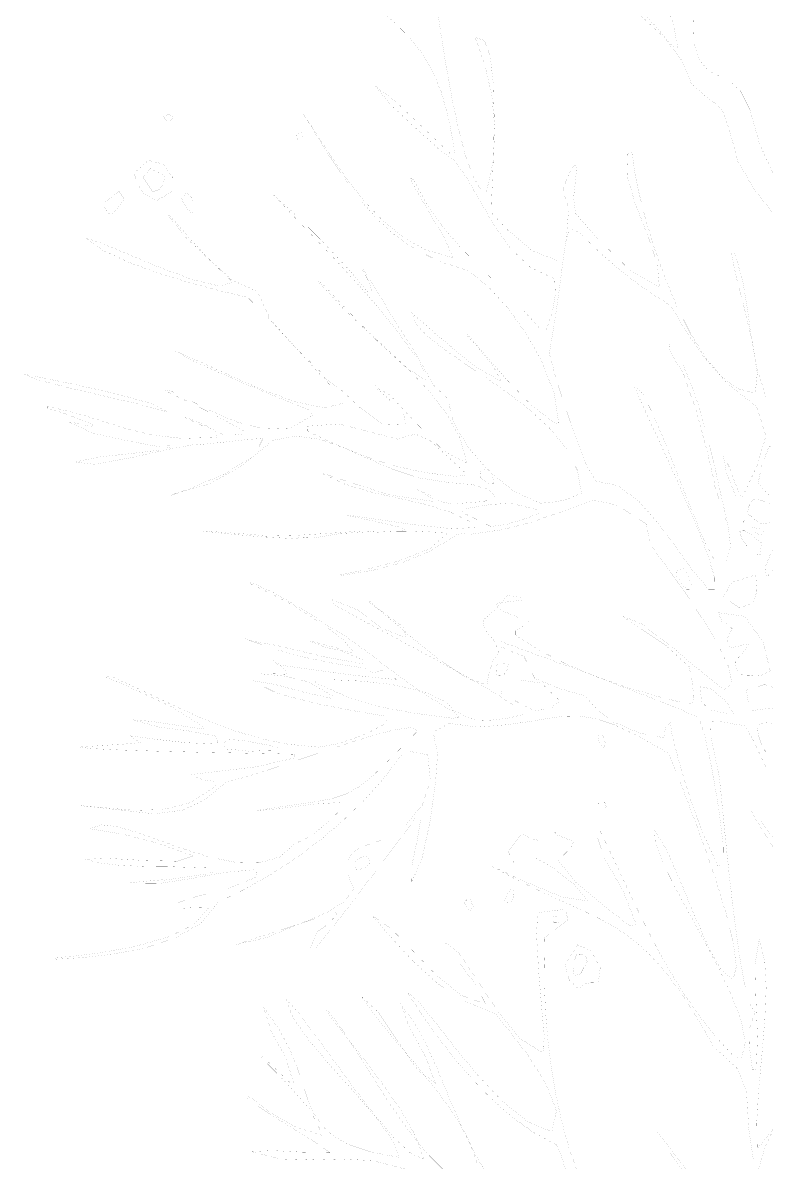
# Model space of a CAD drawing. Extents: x 0 to 56.3, y 0 to 80.3.
# Drawn here: x 1.03 to 16.38, y 29.67 to 53.19 of the extents above; entities that cross this region are included whole.
import ezdxf

# ---------------------------------------------------------------- set-up
doc = ezdxf.new("R2010")
doc.units = 0
doc.header["$LTSCALE"] = 0.000394
doc.header["$MEASUREMENT"] = 0
doc.layers.get('0').update_dxf_attribs({"linetype": 'CONTINUOUS'})
doc.layers.add('Alberi', color=8, linetype='CONTINUOUS')

# ---------------------------------------------------------------- blocks, each defined once
blk = doc.blocks.new('A$C3AE453EB')
at = {"layer": 'Alberi', "color": 9, "linetype": 'Continuous', "const_width": 0.001}
for points in [[(10.6, 49.69), (10.45, 49.789), (10.302, 50.064), (10.156, 50.488), (10.016, 51.031), (9.882, 51.665), (9.757, 52.36), (9.641, 53.086), (9.538, 53.817), (9.447, 54.521), (9.373, 55.171), (9.315, 55.736), (9.275, 56.189), (9.257, 56.5), (9.26, 56.64)], [(14.55, 52.67), (14.45, 53.215), (14.19, 53.77), (13.834, 54.319), (13.443, 54.847), (13.081, 55.339), (12.81, 55.78)], [(14.83, 51.93), (14.616, 52.431), (14.274, 52.876), (13.842, 53.279), (13.355, 53.653), (12.849, 54.011), (12.361, 54.366), (11.926, 54.731), (11.58, 55.12)], [(14.48, 52.66), (13.964, 53.257), (13.465, 53.828), (12.981, 54.387), (12.51, 54.95)], [(7.24, 54.64), (7.666, 54.167), (8.055, 53.782), (8.408, 53.459), (8.727, 53.169), (9.011, 52.881), (9.262, 52.57), (9.481, 52.204), (9.668, 51.756), (9.824, 51.198), (9.95, 50.5)], [(16.04, 51.39), (15.851, 51.769), (15.626, 51.975), (15.392, 52.093), (15.173, 52.209), (14.996, 52.408), (14.887, 52.773), (14.87, 53.39)], [(10.37, 52.88), (10.575, 52.3), (10.714, 51.667), (10.774, 51.005), (10.74, 50.338), (10.6, 49.69)], [(10.7, 49.27), (10.706, 49.501), (10.727, 49.971), (10.75, 50.591), (10.76, 51.274), (10.742, 51.932), (10.68, 52.478), (10.561, 52.823), (10.37, 52.88)], [(14.49, 52.65), (14.51, 52.66), (14.53, 52.667), (14.55, 52.67)], [(8.3, 51.89), (8.28, 51.917), (8.26, 51.94), (8.24, 51.96)], [(8.31, 51.91), (8.293, 51.92), (8.28, 51.93), (8.27, 51.94)], [(8.31, 51.88), (8.624, 51.491), (9.183, 50.973), (9.65, 50.55)], [(9.85, 50.49), (9.357, 50.96), (8.736, 51.551), (8.31, 51.88)], [(15.79, 50.33), (15.608, 51.005), (15.485, 51.34), (15.358, 51.497), (15.161, 51.639), (14.83, 51.93)], [(6.82, 51.31), (7.087, 50.898), (7.382, 50.445), (7.706, 49.978), (8.065, 49.521), (8.461, 49.103), (8.898, 48.749), (9.38, 48.486), (9.91, 48.34)], [(10.2, 48.08), (9.641, 48.256), (9.151, 48.497), (8.719, 48.795), (8.337, 49.142), (7.994, 49.53), (7.681, 49.948), (7.387, 50.39), (7.103, 50.847), (6.82, 51.31)], [(17.41, 48.95), (16.881, 49.554), (16.508, 50.095), (16.243, 50.674), (16.04, 51.39)], [(3.79, 49.51), (4.115, 49.71), (4.12, 50.01), (3.92, 50.27), (3.625, 50.347), (3.35, 50.1)], [(9.65, 50.55), (9.933, 50.348), (10.198, 49.98), (10.467, 49.511), (10.76, 49.005), (11.1, 48.525), (11.51, 48.136), (12.01, 47.9)], [(9.95, 50.5), (9.913, 50.5), (9.88, 50.497), (9.85, 50.49)], [(13.52, 50.49), (13.504, 50.022), (13.678, 49.435), (13.925, 48.807), (14.128, 48.213), (14.17, 47.73)], [(13.61, 50.51), (13.58, 50.507), (13.55, 50.5), (13.52, 50.49)], [(16.15, 45.54), (15.795, 45.632), (15.452, 45.886), (15.125, 46.272), (14.819, 46.761), (14.537, 47.322), (14.285, 47.925), (14.067, 48.54), (13.885, 49.135), (13.746, 49.683), (13.653, 50.151), (13.61, 50.51)], [(17.04, 48.59), (16.58, 49.17), (16.11, 49.777), (15.79, 50.33)], [(12.42, 50.26), (12.336, 50.132), (12.244, 49.932), (12.18, 49.73)], [(12.44, 49.25), (12.399, 49.573), (12.438, 49.934), (12.47, 50.23)], [(12.47, 50.23), (12.45, 50.24), (12.433, 50.25), (12.42, 50.26)], [(3.78, 49.52), (3.519, 49.67), (3.404, 49.851), (3.33, 50.08)], [(9.91, 48.34), (9.719, 48.767), (9.291, 49.49), (9.02, 49.97)], [(9.09, 49.95), (9.07, 49.96), (9.05, 49.97), (9.03, 49.98)], [(11.74, 46.84), (11.319, 47.3), (10.895, 47.724), (10.479, 48.129), (10.079, 48.536), (9.708, 48.963), (9.375, 49.428), (9.09, 49.95)], [(2.87, 49.22), (3.127, 49.534), (3.017, 49.7), (2.72, 49.48)], [(9.13, 46.31), (8.751, 46.833), (8.347, 47.333), (7.926, 47.814), (7.495, 48.281), (7.06, 48.736), (6.629, 49.184), (6.21, 49.63)], [(6.21, 49.63), (6.692, 49.194), (7.218, 48.671), (7.732, 48.121), (8.18, 47.6)], [(12.18, 49.73), (12.299, 49.356), (12.251, 48.751), (12.09, 48.27)], [(2.83, 49.23), (2.746, 49.324), (2.714, 49.404), (2.71, 49.47)], [(5.37, 47.83), (4.878, 48.306), (4.355, 48.791), (4.03, 49.22)], [(5.87, 47.64), (5.355, 47.873), (4.846, 48.326), (4.392, 48.834), (4.04, 49.23)], [(12.09, 48.27), (11.554, 48.476), (11.043, 48.904), (10.7, 49.27)], [(14.17, 47.73), (13.573, 48.071), (12.877, 48.75), (12.44, 49.25)], [(2.33, 48.74), (2.641, 48.644), (3.2, 48.411), (3.88, 48.128), (4.553, 47.88), (5.092, 47.752), (5.37, 47.83)], [(5.67, 47.52), (5.139, 47.645), (4.509, 47.812), (3.846, 48.014), (3.218, 48.242), (2.691, 48.487), (2.33, 48.74)], [(15.72, 48.45), (15.693, 48.45), (15.67, 48.447), (15.65, 48.44)], [(16.37, 45.46), (16.18, 46.076), (16.068, 46.691), (15.986, 47.298), (15.886, 47.888), (15.72, 48.45)], [(15.65, 48.44), (15.758, 47.939), (15.928, 47.274), (16.095, 46.57), (16.191, 45.95), (16.15, 45.54)], [(8.24, 47.61), (8.184, 47.815), (8.076, 48.035), (8, 48.16)], [(9.16, 46.33), (8.764, 46.947), (8.396, 47.553), (8.06, 48.11)], [(12.09, 44.93), (12.003, 45.515), (11.771, 46.138), (11.434, 46.753), (11.032, 47.312), (10.607, 47.771), (10.2, 48.08)], [(7.25, 47.7), (7.21, 47.75), (7.173, 47.797), (7.14, 47.84)], [(7.28, 47.73), (7.24, 47.767), (7.203, 47.8), (7.17, 47.83)], [(12.01, 47.9), (12.023, 47.585), (11.957, 47.195), (11.83, 46.84)], [(7.21, 45.88), (6.677, 46.461), (6.043, 47.153), (5.67, 47.52)], [(7.24, 45.92), (6.678, 46.462), (6.145, 47.052), (5.87, 47.64)], [(7.27, 47.7), (7.626, 47.306), (8.05, 46.903), (8.509, 46.486), (8.971, 46.053), (9.404, 45.6), (9.775, 45.124), (10.051, 44.622), (10.2, 44.09)], [(7.31, 47.7), (7.293, 47.7), (7.28, 47.7), (7.27, 47.7)], [(9.37, 45.8), (8.96, 46.052), (8.336, 46.63), (7.715, 47.268), (7.31, 47.7)], [(8.18, 47.6), (8.2, 47.607), (8.22, 47.61), (8.24, 47.61)], [(9.06, 47.2), (9.566, 46.752), (10.344, 46.108), (10.91, 45.78)], [(12.56, 43.48), (12.478, 43.95), (12.255, 44.39), (11.921, 44.802), (11.508, 45.185), (11.048, 45.542), (10.572, 45.874), (10.112, 46.183), (9.699, 46.468), (9.365, 46.732), (9.142, 46.976), (9.06, 47.2)], [(11.83, 46.84), (11.8, 46.84), (11.77, 46.84), (11.74, 46.84)], [(10.91, 45.78), (10.736, 46.108), (10.397, 46.516), (10.17, 46.77)], [(12.01, 44.92), (11.518, 45.304), (11.033, 45.806), (10.581, 46.334), (10.19, 46.79)], [(4.2, 46.39), (4.19, 46.407), (4.18, 46.42), (4.17, 46.43)], [(4.23, 46.39), (4.513, 46.224), (5.146, 45.937), (5.913, 45.612), (6.596, 45.332), (6.98, 45.18)], [(7.63, 45.33), (7.25, 45.239), (6.646, 45.367), (5.93, 45.631), (5.214, 45.947), (4.61, 46.228), (4.23, 46.39)], [(14.38, 46.55), (14.373, 46.517), (14.37, 46.48), (14.37, 46.44)], [(14.37, 46.44), (14.672, 45.928), (14.938, 45.159), (15.155, 44.344), (15.31, 43.69)], [(15.56, 42.92), (15.443, 43.441), (15.294, 44.106), (15.113, 44.833), (14.899, 45.538), (14.655, 46.138), (14.38, 46.55)], [(9.17, 46.3), (9.16, 46.297), (9.15, 46.29), (9.14, 46.28)], [(9.14, 46.28), (9.222, 46.158), (9.321, 45.996), (9.37, 45.8)], [(9.8, 45.43), (9.512, 45.702), (9.331, 46.021), (9.17, 46.3)], [(4, 45.16), (3.46, 45.307), (2.75, 45.472), (2.014, 45.643), (1.393, 45.803), (1.03, 45.94)], [(4.03, 45.15), (3.727, 45.315), (3.002, 45.517), (2.134, 45.715), (1.397, 45.866), (1.07, 45.93)], [(8.46, 44.89), (7.993, 45.24), (7.601, 45.61), (7.24, 45.88)], [(7.24, 45.88), (7.328, 45.753), (7.502, 45.584), (7.63, 45.33)], [(8.28, 45.69), (8.29, 45.697), (8.3, 45.7), (8.31, 45.7)], [(8.3, 45.67), (8.599, 45.405), (8.894, 45.115), (8.931, 44.908), (8.46, 44.89)], [(10.2, 44.09), (9.699, 44.365), (9.119, 44.955), (8.604, 45.508), (8.3, 45.67)], [(7.01, 45.08), (6.552, 44.822), (6.016, 44.802), (5.454, 44.945), (4.913, 45.173), (4.446, 45.411), (4.102, 45.582), (3.93, 45.61)], [(3.93, 45.61), (4.462, 45.355), (5.021, 45.079), (5.58, 44.77)], [(11.7, 43.28), (11.188, 43.506), (10.677, 43.906), (10.233, 44.408), (9.919, 44.941), (9.8, 45.43)], [(5.02, 44.63), (4.319, 44.608), (3.727, 44.674), (3.198, 44.8), (2.687, 44.96), (2.149, 45.126), (1.54, 45.27)], [(1.54, 45.27), (1.54, 45.26), (1.54, 45.247), (1.54, 45.23)], [(1.54, 45.23), (1.826, 45.142), (2.144, 45.032), (2.47, 44.89)], [(6.98, 45.18), (6.99, 45.15), (7, 45.117), (7.01, 45.08)], [(1.97, 44.94), (2.492, 44.715), (3.238, 44.549), (3.88, 44.43)], [(2.46, 44.85), (2.262, 44.887), (2.095, 44.93), (1.97, 44.94)], [(5.02, 44.73), (4.803, 44.837), (4.59, 44.94), (4.38, 45.04)], [(5.02, 44.75), (4.799, 44.876), (4.607, 44.961), (4.46, 45.02)], [(12.02, 44.91), (12.04, 44.92), (12.063, 44.927), (12.09, 44.93)], [(2.47, 44.89), (2.463, 44.88), (2.46, 44.867), (2.46, 44.85)], [(5.05, 44.73), (5.04, 44.7), (5.03, 44.667), (5.02, 44.63)], [(5.58, 44.7), (5.374, 44.677), (5.21, 44.68), (5.05, 44.73)], [(5.58, 44.77), (5.58, 44.75), (5.58, 44.727), (5.58, 44.7)], [(2.11, 44.12), (2.501, 44.075), (3.268, 44.21), (4.068, 44.39), (4.56, 44.48)], [(4.07, 43.43), (4.468, 43.568), (5.173, 43.866), (5.805, 44.242), (5.99, 44.61)], [(6.2, 44.57), (5.512, 44.017), (4.911, 43.684), (4.07, 43.43)], [(5.99, 44.61), (5.666, 44.585), (5.1, 44.522), (4.57, 44.47)], [(9.8, 43.7), (9.198, 43.795), (8.643, 43.979), (8.125, 44.205), (7.633, 44.425), (7.155, 44.591), (6.681, 44.655), (6.2, 44.57)], [(3.88, 44.37), (3.272, 44.297), (2.578, 44.221), (2.11, 44.12)], [(3.88, 44.43), (3.88, 44.41), (3.88, 44.39), (3.88, 44.37)], [(10.37, 42.84), (9.848, 43.09), (9.307, 43.255), (8.758, 43.379), (8.21, 43.502), (7.674, 43.665), (7.16, 43.91)], [(9.48, 43.31), (8.647, 43.434), (7.913, 43.656), (7.2, 43.9)], [(9.46, 43.38), (9.343, 43.45), (9.23, 43.52), (9.12, 43.59)], [(9.46, 43.41), (9.393, 43.45), (9.33, 43.487), (9.27, 43.52)], [(9.95, 43.26), (10.554, 43.306), (10.768, 43.415), (10.666, 43.545), (10.32, 43.654), (9.8, 43.7)], [(15.55, 42.91), (15.463, 43.167), (15.38, 43.42), (15.3, 43.67)], [(9.5, 43.38), (9.49, 43.36), (9.483, 43.337), (9.48, 43.31)], [(9.49, 43.4), (9.493, 43.4), (9.5, 43.4), (9.51, 43.4)], [(9.82, 43.27), (9.673, 43.299), (9.554, 43.352), (9.5, 43.38)], [(9.84, 43.26), (9.87, 43.267), (9.903, 43.27), (9.94, 43.27)], [(12.8, 43.34), (12.118, 43.084), (11.52, 42.876), (10.93, 42.723), (10.27, 42.63)], [(11.71, 43.27), (11.993, 43.294), (12.277, 43.35), (12.56, 43.48)], [(13.98, 42.42), (13.903, 42.834), (13.33, 43.22), (12.8, 43.34)], [(8.91, 42.74), (8.838, 42.771), (8.519, 42.846), (7.68, 43.03)], [(9.84, 42.75), (9.101, 42.827), (8.376, 42.933), (7.71, 43.03)], [(10.37, 42.77), (10.37, 42.797), (10.37, 42.82), (10.37, 42.84)], [(6.63, 42.54), (5.97, 42.575), (5.327, 42.632), (4.7, 42.7)], [(6.03, 42.6), (5.6, 42.637), (5.17, 42.67), (4.74, 42.7)], [(6.04, 42.59), (6.682, 42.608), (7.361, 42.65), (8.07, 42.7)], [(6.66, 42.53), (6.739, 42.56), (6.861, 42.564), (7, 42.56)], [(9.8, 42.66), (9.12, 42.695), (8.339, 42.691), (7.594, 42.645), (7.02, 42.55)], [(7.57, 41.79), (8.066, 41.89), (8.779, 42.075), (9.445, 42.336), (9.8, 42.66)], [(7.6, 41.77), (8.245, 41.884), (8.846, 42.039), (9.427, 42.275), (10.01, 42.63)], [(8.28, 42.68), (8.213, 42.687), (8.15, 42.69), (8.09, 42.69)], [(8.3, 42.67), (8.49, 42.68), (8.68, 42.69), (8.87, 42.7)], [(8.87, 42.7), (8.88, 42.717), (8.893, 42.73), (8.91, 42.74)], [(9.85, 42.74), (10.02, 42.75), (10.193, 42.76), (10.37, 42.77)], [(10.01, 42.63), (10.09, 42.64), (10.173, 42.647), (10.26, 42.65)], [(15.5, 39.42), (15.667, 39.548), (15.604, 39.886), (15.375, 40.364), (15.044, 40.913), (14.675, 41.462), (14.331, 41.943), (14.079, 42.286), (13.98, 42.42)], [(7.1, 40.85), (6.621, 41.159), (6.146, 41.408), (5.68, 41.63)], [(7.14, 40.88), (6.649, 41.173), (6.158, 41.451), (5.7, 41.65)], [(7.56, 41.78), (7.543, 41.78), (7.53, 41.78), (7.52, 41.78)], [(7.41, 41.21), (7.41, 41.237), (7.413, 41.26), (7.42, 41.28)], [(11.37, 38.91), (11.212, 39.069), (10.792, 39.341), (10.194, 39.688), (9.499, 40.071), (8.79, 40.454), (8.151, 40.796), (7.663, 41.061), (7.41, 41.21)], [(7.42, 41.28), (7.925, 41.075), (8.435, 40.695), (8.94, 40.49)], [(8.94, 40.49), (8.876, 40.726), (8.63, 40.895), (8.12, 41.27)], [(10.61, 39.52), (10.18, 39.672), (9.624, 40.044), (9.038, 40.516), (8.518, 40.965), (8.16, 41.27)], [(11.33, 41.32), (11.031, 41.374), (10.795, 41.086), (10.53, 40.86)], [(11.48, 40.84), (11.265, 40.912), (10.903, 41.059), (10.791, 41.204), (11.33, 41.27)], [(11.33, 41.27), (11.33, 41.29), (11.33, 41.307), (11.33, 41.32)], [(13.41, 40.94), (13.776, 40.684), (14.328, 40.315), (14.785, 39.894), (14.87, 39.48)], [(15.48, 39.44), (15.029, 39.801), (14.404, 40.325), (13.8, 40.782), (13.41, 40.94)], [(10.37, 38.79), (9.79, 39.044), (9.229, 39.389), (8.685, 39.783), (8.158, 40.185), (7.647, 40.555), (7.15, 40.85)], [(7.15, 40.85), (7.15, 40.84), (7.15, 40.827), (7.15, 40.81)], [(7.15, 40.81), (7.383, 40.656), (7.643, 40.451), (7.87, 40.19)], [(10.53, 40.86), (10.558, 40.665), (10.746, 40.452), (10.86, 40.21)], [(11.2, 40.64), (11.293, 40.694), (11.387, 40.746), (11.48, 40.84)], [(5.67, 40.45), (5.633, 40.467), (5.6, 40.48), (5.57, 40.49)], [(5.68, 40.45), (5.663, 40.46), (5.65, 40.47), (5.64, 40.48)], [(7.55, 40.24), (7.31, 40.288), (7.077, 40.376), (6.89, 40.45)], [(11.2, 40.55), (11.2, 40.58), (11.2, 40.61), (11.2, 40.64)], [(14.74, 39.13), (14.111, 39.29), (13.476, 39.478), (12.85, 39.698), (12.251, 39.949), (11.696, 40.233), (11.2, 40.55)], [(5.7, 40.44), (6.306, 40.24), (6.883, 40.083), (7.478, 39.959), (8.14, 39.86)], [(8.08, 39.95), (7.281, 40.095), (6.266, 40.335), (5.7, 40.44)], [(7.56, 40.27), (7.37, 40.32), (7.18, 40.37), (6.99, 40.42)], [(7.58, 40.24), (7.674, 40.188), (7.882, 40.113), (8.09, 40.02)], [(7.87, 40.19), (7.739, 40.203), (7.657, 40.227), (7.58, 40.24)], [(6.32, 39.93), (6.27, 39.967), (6.223, 40), (6.18, 40.03)], [(6.32, 39.96), (6.303, 39.97), (6.29, 39.977), (6.28, 39.98)], [(8.09, 40.02), (8.083, 40), (8.08, 39.977), (8.08, 39.95)], [(10.86, 40.21), (10.731, 40.002), (10.659, 39.795), (10.61, 39.52)], [(7.42, 39.3), (6.914, 39.586), (6.456, 39.698), (5.95, 39.75)], [(6.48, 39.74), (6.33, 39.747), (6.18, 39.75), (6.03, 39.75)], [(8.74, 39.63), (7.882, 39.717), (7.091, 39.824), (6.34, 39.93)], [(6.34, 39.93), (6.394, 39.89), (6.439, 39.834), (6.48, 39.74)], [(8.14, 39.86), (8.192, 39.808), (8.228, 39.78), (8.28, 39.76)], [(8.28, 39.76), (8.419, 39.82), (8.587, 39.777), (8.74, 39.63)], [(2.85, 39.7), (2.813, 39.697), (2.78, 39.69), (2.75, 39.68)], [(2.75, 39.68), (3.403, 39.398), (4.104, 39.066), (4.77, 38.65)], [(7.09, 38.24), (6.499, 38.298), (5.937, 38.414), (5.398, 38.575), (4.876, 38.771), (4.366, 38.993), (3.863, 39.229), (3.359, 39.468), (2.85, 39.7)], [(5.75, 39.61), (6.232, 39.532), (6.818, 39.372), (7.42, 39.24)], [(8.54, 38.87), (7.972, 38.966), (7.123, 39.128), (6.284, 39.346), (5.75, 39.61)], [(7.42, 39.24), (7.42, 39.26), (7.42, 39.28), (7.42, 39.3)], [(14.86, 39.15), (14.876, 39.282), (14.871, 39.375), (14.86, 39.46)], [(14.76, 39.12), (14.79, 39.13), (14.823, 39.14), (14.86, 39.15)], [(3.31, 38.8), (3.831, 38.65), (4.422, 38.577), (5.03, 38.46)], [(4.75, 38.61), (4.303, 38.675), (3.67, 38.769), (3.31, 38.8)], [(8.55, 38.74), (8.543, 38.787), (8.54, 38.83), (8.54, 38.87)], [(10.38, 38.78), (10.701, 38.794), (11.022, 38.83), (11.37, 38.91)], [(14.36, 38.11), (13.74, 38.461), (13.249, 38.693), (12.851, 38.826), (12.511, 38.879), (12.192, 38.874), (11.859, 38.828), (11.474, 38.762), (11.003, 38.697), (10.41, 38.65)], [(4.77, 38.65), (4.76, 38.64), (4.753, 38.627), (4.75, 38.61)], [(5.25, 37.53), (5.574, 37.603), (6.099, 37.767), (6.747, 37.985), (7.444, 38.219), (8.111, 38.432), (8.674, 38.586), (9.056, 38.645), (9.18, 38.57)], [(9.18, 38.57), (8.672, 38.051), (8.293, 37.683), (7.991, 37.433), (7.715, 37.274), (7.415, 37.174), (7.04, 37.104), (6.538, 37.032), (5.86, 36.93)], [(7.1, 38.23), (7.563, 38.311), (8.107, 38.506), (8.55, 38.74)], [(10.41, 38.65), (9.836, 38.727), (9.501, 38.547), (9.6, 38.07)], [(16.22, 29.53), (16.348, 29.972), (16.639, 30.595)], [(16.518, 30.354), (16.19, 29.94), (16.181, 30.516), (16.222, 31.183), (16.287, 31.896), (16.347, 32.606), (16.375, 33.268), (16.345, 33.835), (16.23, 34.26), (16.148, 33.768), (16.163, 33.048), (16.196, 32.263), (16.17, 31.58), (16.14, 31.587), (16.113, 31.59), (16.09, 31.59), (16.025, 32.078), (16.018, 32.403), (16.14, 32.75), (16.027, 32.956), (15.918, 33.395), (15.813, 34.006), (15.715, 34.723), (15.625, 35.483), (15.547, 36.221), (15.482, 36.875), (15.433, 37.379), (15.4, 37.67), (15.316, 38.049), (15.231, 38.445), (15.22, 38.77), (15.398, 38.778), (15.662, 38.719), (15.94, 38.68), (16.104, 38.385), (16.402, 37.756)], [(16.601, 36.264), (16.273, 36.694), (16.08, 36.89), (16.282, 36.544), (16.538, 36.153)], [(3.25, 38.47), (3.338, 38.394), (3.471, 38.353), (3.457, 38.328), (3.102, 38.298), (2.21, 38.24)], [(5.02, 38.3), (4.392, 38.329), (3.798, 38.395), (3.25, 38.47)], [(5.05, 38.34), (5.04, 38.33), (5.03, 38.317), (5.02, 38.3)], [(5.03, 38.46), (5.033, 38.42), (5.04, 38.38), (5.05, 38.34)], [(12.9, 38.46), (12.92, 38.487), (12.943, 38.51), (12.97, 38.53)], [(13.02, 38.21), (12.942, 38.304), (12.911, 38.38), (12.9, 38.46)], [(13.04, 38.21), (13.051, 38.34), (13.009, 38.458), (12.98, 38.52)], [(6.64, 38.09), (6.198, 38.101), (5.497, 38.115), (4.654, 38.132), (3.784, 38.154), (3.005, 38.179), (2.431, 38.208), (2.18, 38.24)], [(8.85, 38.07), (9.021, 38.157), (9.146, 38.12), (9.39, 38.08)], [(15.69, 33.43), (15.759, 33.701), (15.7, 34.183), (15.545, 34.812), (15.326, 35.526), (15.073, 36.259), (14.818, 36.948), (14.594, 37.529), (14.43, 37.938), (14.36, 38.11)], [(4.5, 37.67), (4.95, 37.723), (5.847, 37.831), (6.63, 38.01)], [(5.07, 35.04), (5.604, 35.3), (6.13, 35.597), (6.644, 35.93), (7.14, 36.296), (7.614, 36.696), (8.06, 37.126), (8.473, 37.584), (8.85, 38.07)], [(6.63, 38.01), (6.63, 38.04), (6.633, 38.067), (6.64, 38.09)], [(9.39, 38.08), (9.444, 37.53), (9.273, 37.038), (8.935, 36.629), (8.488, 36.331), (7.99, 36.17)], [(9.06, 35.46), (9.269, 35.931), (9.438, 36.708), (9.549, 37.511), (9.59, 38.06)], [(4.99, 37.53), (4.792, 37.555), (4.631, 37.605), (4.5, 37.67)], [(3.28, 36.93), (3.922, 36.949), (4.464, 37.078), (5.02, 37.43)], [(3.75, 36.86), (4.323, 36.936), (4.763, 37.134), (5.25, 37.53)], [(5.02, 37.43), (5.01, 37.467), (5, 37.5), (4.99, 37.53)], [(3.74, 36.86), (3.22, 36.92), (2.703, 36.977), (2.19, 37.03)], [(3.25, 36.94), (2.903, 36.97), (2.56, 37), (2.22, 37.03)], [(7.66, 37.1), (7.029, 37.06), (6.421, 36.98), (5.85, 36.92)], [(6.66, 36.25), (7.008, 36.416), (7.359, 36.718), (7.66, 37.01)], [(7.66, 37.01), (7.66, 37.04), (7.66, 37.07), (7.66, 37.1)], [(16.07, 36.9), (16.073, 36.91), (16.08, 36.917), (16.09, 36.92)], [(7.07, 34.08), (7.494, 34.609), (7.912, 35.147), (8.326, 35.692), (8.736, 36.237), (9.14, 36.78)], [(9.25, 36.79), (9.179, 36.359), (9.065, 35.812), (9.06, 35.46)], [(9.14, 36.78), (9.173, 36.787), (9.21, 36.79), (9.25, 36.79)], [(2.42, 36.55), (2.64, 36.634), (2.97, 36.598), (3.388, 36.477), (3.866, 36.306), (4.383, 36.123), (4.911, 35.961), (5.428, 35.858), (5.908, 35.848), (6.327, 35.967), (6.66, 36.25)], [(4.55, 35.99), (3.82, 36.253), (3.123, 36.434), (2.42, 36.55)], [(11.34, 36.46), (11.052, 36.075), (11.168, 35.852), (11.6, 35.96)], [(11.69, 36.31), (11.53, 36.345), (11.42, 36.412), (11.34, 36.46)], [(12.4, 36.29), (12.069, 36.422), (11.941, 36.558), (11.69, 36.31)], [(12.84, 36.52), (13.036, 35.94), (13.421, 35.274), (13.69, 34.58)], [(12.94, 36.52), (12.903, 36.52), (12.87, 36.52), (12.84, 36.52)], [(15.73, 31.83), (15.345, 32.247), (14.995, 32.687), (14.678, 33.144), (14.386, 33.615), (14.118, 34.096), (13.866, 34.584), (13.627, 35.074), (13.396, 35.563), (13.169, 36.046), (12.94, 36.52)], [(14.07, 36.52), (14.303, 36.149), (14.577, 35.537), (14.873, 34.821), (15.17, 34.14), (15.449, 33.631), (15.69, 33.43)], [(15.87, 31.83), (15.943, 32.137), (15.867, 32.563), (15.677, 33.076), (15.408, 33.647), (15.094, 34.243), (14.77, 34.833), (14.471, 35.388), (14.231, 35.874), (14.086, 36.262), (14.07, 36.52)], [(12.08, 35.9), (12.203, 36.019), (12.337, 36.151), (12.4, 36.29)], [(2.32, 35.92), (2.744, 35.944), (3.503, 35.899), (4.227, 35.882), (4.55, 35.99)], [(7.99, 36.17), (7.805, 36.025), (7.745, 35.882), (7.74, 35.61)], [(3.4, 35.78), (3.016, 35.799), (2.651, 35.842), (2.32, 35.92)], [(3.42, 35.77), (3.62, 35.777), (3.82, 35.78), (4.02, 35.78)], [(4.97, 35.74), (4.653, 35.75), (4.34, 35.76), (4.03, 35.77)], [(15.3, 32.04), (14.923, 32.694), (14.575, 33.226), (14.247, 33.654), (13.93, 33.997), (13.615, 34.271), (13.293, 34.495), (12.954, 34.687), (12.59, 34.864), (12.192, 35.044), (11.75, 35.245), (11.256, 35.484), (10.7, 35.78)], [(12.69, 35.06), (12.153, 35.147), (11.297, 35.504), (10.74, 35.77)], [(11.6, 35.96), (11.927, 35.782), (12.403, 35.405), (12.69, 35.06)], [(13.56, 34.55), (13.101, 34.902), (12.453, 35.441), (12.08, 35.9)], [(5.85, 35.71), (5.189, 35.651), (4.525, 35.528), (3.853, 35.423), (3.17, 35.42)], [(3.95, 35.49), (4.22, 35.53), (4.493, 35.57), (4.77, 35.61)], [(4.15, 35), (4.65, 35.163), (5.253, 35.314), (5.84, 35.55)], [(4.8, 35.6), (4.843, 35.62), (4.89, 35.637), (4.94, 35.65)], [(4.94, 35.65), (4.95, 35.68), (4.96, 35.71), (4.97, 35.74)], [(7.74, 35.61), (7.86, 35.321), (7.679, 35.055), (7.288, 34.815), (6.778, 34.603), (6.238, 34.421), (5.758, 34.273), (5.43, 34.16)], [(5.84, 35.55), (5.86, 35.643), (5.863, 35.684), (5.85, 35.71)], [(3.21, 35.43), (3.45, 35.457), (3.69, 35.48), (3.93, 35.5)], [(11.1, 35.31), (11.06, 35.24), (11.02, 35.17), (10.98, 35.1)], [(11.16, 35.27), (11.14, 35.287), (11.12, 35.3), (11.1, 35.31)], [(1.72, 33.86), (2.236, 33.891), (2.864, 33.96), (3.534, 34.086), (4.173, 34.294), (4.709, 34.605), (5.07, 35.04)], [(11.05, 35.01), (11.02, 35.037), (10.99, 35.06), (10.96, 35.08)], [(11.08, 35), (11.145, 35.084), (11.168, 35.167), (11.16, 35.27)], [(1.68, 33.89), (2.048, 33.919), (2.64, 33.993), (3.339, 34.121), (4.023, 34.314), (4.573, 34.58), (4.87, 34.93)], [(4.15, 34.96), (4.15, 34.977), (4.15, 34.99), (4.15, 35)], [(4.87, 34.93), (4.586, 34.925), (4.341, 34.912), (4.15, 34.96)], [(5.43, 34.16), (6.064, 34.308), (6.783, 34.606), (7.49, 34.84)], [(7.49, 34.84), (7.493, 34.82), (7.5, 34.797), (7.51, 34.77)], [(11.66, 34.82), (11.634, 34.393), (11.678, 33.614), (11.747, 32.788), (11.8, 32.22)], [(11.8, 34.31), (12.284, 34.671), (12.23, 34.892), (11.66, 34.82)], [(7.51, 34.77), (7.27, 34.54), (7.103, 34.43), (6.97, 34.08)], [(8.25, 34.75), (8.63, 34.493), (9.079, 34.035), (9.571, 33.526), (10.08, 33.111), (10.58, 32.94)], [(10.77, 32.75), (10.157, 32.982), (9.599, 33.353), (9.097, 33.809), (8.647, 34.293), (8.25, 34.75)], [(13.69, 34.58), (13.643, 34.57), (13.6, 34.56), (13.56, 34.55)], [(5.39, 34.13), (5.4, 34.14), (5.41, 34.147), (5.42, 34.15)], [(5.41, 34.13), (5.413, 34.13), (5.42, 34.13), (5.43, 34.13)], [(9.75, 34.21), (10.03, 33.988), (10.397, 33.451), (10.825, 32.798), (11.288, 32.225), (11.76, 31.93)], [(10.58, 32.94), (10.391, 33.323), (10.019, 33.808), (9.75, 34.21)], [(13.59, 27.57), (13.256, 27.987), (12.963, 28.439), (12.709, 28.922), (12.491, 29.43), (12.307, 29.959), (12.156, 30.503), (12.034, 31.057), (11.94, 31.616), (11.87, 32.176), (11.824, 32.73), (11.798, 33.274), (11.791, 33.802), (11.8, 34.31)], [(12.91, 33.37), (12.949, 33.679), (12.763, 34.033), (12.483, 34.158), (12.24, 33.78)], [(1.71, 33.87), (1.69, 33.877), (1.67, 33.88), (1.65, 33.88)], [(6.97, 34.08), (7, 34.08), (7.033, 34.08), (7.07, 34.08)], [(12.48, 33.27), (12.315, 33.42), (12.255, 33.598), (12.23, 33.76)], [(8.98, 33.16), (9.172, 33.012), (9.49, 32.626), (9.904, 32.094), (10.386, 31.506), (10.907, 30.95), (11.438, 30.518), (11.95, 30.3)], [(12.05, 30.03), (11.583, 30.278), (11.129, 30.602), (10.694, 30.986), (10.283, 31.411), (9.9, 31.86), (9.553, 32.313), (9.244, 32.752), (8.98, 33.16)], [(12.51, 33.26), (12.638, 33.351), (12.735, 33.373), (12.91, 33.37)], [(6.45, 33.02), (6.46, 33.03), (6.47, 33.037), (6.48, 33.04)], [(6.47, 33.03), (6.599, 32.665), (6.932, 32.192), (7.387, 31.656), (7.883, 31.101), (8.338, 30.571), (8.671, 30.113), (8.8, 29.77)], [(9.31, 29.73), (9.036, 29.855), (8.682, 30.187), (8.277, 30.664), (7.849, 31.223), (7.426, 31.802), (7.036, 32.337), (6.708, 32.768), (6.47, 33.03)], [(8.02, 33.09), (8.308, 32.686), (8.689, 32.221), (9.117, 31.715), (9.548, 31.187), (9.937, 30.654), (10.239, 30.136), (10.41, 29.65)], [(9.55, 31.3), (9.186, 31.566), (8.774, 32.158), (8.367, 32.768), (8.02, 33.09)], [(8.82, 32.93), (8.823, 32.937), (8.83, 32.94), (8.84, 32.94)], [(6, 32.87), (6.161, 32.361), (6.459, 31.83), (6.62, 31.3)], [(8.8, 29.77), (8.204, 29.885), (7.756, 30.035), (7.43, 30.218), (7.199, 30.434), (7.037, 30.684), (6.915, 30.967), (6.809, 31.283), (6.691, 31.631), (6.535, 32.012), (6.313, 32.425), (6, 32.87)], [(7.31, 32.77), (7.293, 32.8), (7.28, 32.827), (7.27, 32.85)], [(7.32, 32.8), (7.31, 32.81), (7.303, 32.817), (7.3, 32.82)], [(7.34, 32.78), (7.33, 32.77), (7.323, 32.76), (7.32, 32.75)], [(7.32, 32.75), (7.636, 32.347), (8.029, 31.852), (8.446, 31.304), (8.834, 30.742), (9.14, 30.205), (9.31, 29.73)], [(10.61, 29.08), (10.189, 29.182), (9.77, 29.458), (9.358, 29.868), (8.958, 30.37), (8.577, 30.92), (8.219, 31.479), (7.89, 32.003), (7.595, 32.451), (7.34, 32.78)], [(11.65, 28.65), (11.248, 28.782), (10.894, 29.065), (10.581, 29.468), (10.3, 29.958), (10.044, 30.501), (9.804, 31.067), (9.573, 31.623), (9.342, 32.135), (9.104, 32.571), (8.85, 32.9)], [(8.85, 32.9), (9.011, 32.448), (9.329, 31.88), (9.55, 31.3)], [(11.95, 30.3), (12.047, 30.729), (11.82, 31.31), (11.426, 31.921), (11.023, 32.442), (10.77, 32.75)], [(11.76, 31.93), (11.785, 32.047), (11.788, 32.133), (11.78, 32.21)], [(16.01, 30.47), (15.966, 31.16), (15.764, 31.624), (15.3, 32.04)], [(5.95, 31.85), (5.94, 31.86), (5.933, 31.867), (5.93, 31.87)], [(5.98, 31.85), (5.97, 31.84), (5.963, 31.83), (5.96, 31.82)], [(5.96, 31.82), (6.369, 31.414), (6.941, 30.78), (7.23, 30.22)], [(6.58, 31.28), (6.38, 31.47), (6.18, 31.66), (5.98, 31.85)], [(15.75, 31.82), (15.79, 31.827), (15.83, 31.83), (15.87, 31.83)], [(6.62, 31.3), (6.603, 31.297), (6.59, 31.29), (6.58, 31.28)], [(5.68, 31.04), (5.67, 31.02), (5.663, 31), (5.66, 30.98)], [(7.23, 30.22), (6.648, 30.402), (6.115, 30.719), (5.68, 31.04)], [(5.66, 30.98), (6.15, 30.655), (6.956, 30.149), (7.38, 29.87)], [(17.1, 27.77), (16.634, 28.491), (16.314, 29.1), (16.111, 29.716), (16, 30.46)], [(14.98, 29.08), (14.652, 29.496), (14.364, 29.898), (14.11, 30.28)], [(16.07, 28.33), (15.645, 28.503), (15.194, 28.929), (14.759, 29.464), (14.386, 29.969), (14.12, 30.3)], [(7.38, 29.87), (6.802, 29.878), (6.188, 29.91), (5.75, 29.89)], [(5.75, 29.89), (6.344, 29.737), (6.955, 29.717), (7.59, 29.737), (8.256, 29.703), (8.96, 29.52)], [(12.33, 29.14), (12.251, 29.447), (12.156, 29.777), (12.05, 30.03)]]:
    blk.add_lwpolyline(points, dxfattribs=at)
for points in [[(3.99, 51.16), (3.97, 51.19), (3.95, 51.22), (3.93, 51.25), (3.982, 51.277), (4.048, 51.294), (4.14, 51.24), (4.12, 51.217), (4.1, 51.19), (4.08, 51.16), (4.05, 51.16), (4.02, 51.16)], [(6.74, 50.73), (6.702, 50.777), (6.684, 50.82), (6.68, 50.86), (6.71, 50.887), (6.74, 50.91), (6.77, 50.93), (6.789, 50.88), (6.801, 50.824), (6.8, 50.76), (6.78, 50.75), (6.76, 50.74)], [(3.71, 49.7), (3.513, 49.995), (3.657, 50.179), (3.96, 50.04), (3.935, 49.872), (3.855, 49.748)], [(4.5, 49.26), (4.363, 49.431), (4.31, 49.562), (4.4, 49.68), (4.499, 49.601), (4.551, 49.486), (4.55, 49.28), (4.53, 49.277), (4.513, 49.27)], [(15.19, 41.49), (14.856, 41.887), (14.503, 42.375), (14.129, 42.88), (13.73, 43.325), (13.305, 43.634), (12.85, 43.73), (12.647, 44.099), (12.334, 44.933), (12.041, 45.823), (11.9, 46.36), (12.01, 47.032), (12.092, 47.589), (12.151, 48.039), (12.196, 48.388), (12.235, 48.644), (12.275, 48.815), (12.324, 48.906), (12.389, 48.925), (12.477, 48.88), (12.597, 48.777), (12.756, 48.624), (12.962, 48.427), (13.221, 48.195), (13.542, 47.933), (13.933, 47.649), (14.4, 47.35), (14.744, 46.785), (15.129, 46.238), (15.594, 45.725), (16.18, 45.26), (16.371, 44.656), (16.185, 44.041), (15.89, 43.41), (15.873, 43.41), (15.86, 43.407), (15.85, 43.4), (15.719, 43.719), (15.614, 44.015), (15.49, 44.26), (15.553, 43.899), (15.754, 43.405), (15.75, 42.91), (15.69, 42.91), (15.63, 42.91), (15.57, 42.91), (15.607, 42.669), (15.637, 42.385), (15.54, 42.03), (15.47, 42.03), (15.403, 42.03), (15.34, 42.03), (15.123, 42.445), (14.87, 43.04), (14.598, 43.729), (14.326, 44.425), (14.07, 45.042), (13.849, 45.492), (13.68, 45.69), (13.67, 45.68), (13.663, 45.67), (13.66, 45.66), (13.797, 45.351), (14.032, 44.843), (14.325, 44.205), (14.639, 43.508), (14.933, 42.818), (15.169, 42.206), (15.308, 41.741), (15.31, 41.49), (15.27, 41.49), (15.23, 41.49)], [(9.99, 43.82), (9.307, 43.906), (8.673, 44.049), (8.073, 44.244), (7.487, 44.483), (6.9, 44.76), (6.9, 44.797), (6.903, 44.83), (6.91, 44.86), (7.555, 44.907), (8.208, 44.739), (8.766, 44.592), (9.13, 44.7), (9.45, 44.553), (9.803, 44.231), (10.15, 43.91), (10.15, 43.89), (10.15, 43.87), (10.15, 43.85), (10.093, 43.84), (10.04, 43.83)], [(4, 44.41), (4, 44.43), (4, 44.45), (4, 44.47), (4.02, 44.467), (4.043, 44.46), (4.07, 44.45), (4.061, 44.429), (4.043, 44.418)], [(16.47, 43.39), (16.209, 43.683), (16.288, 44.071), (16.44, 44.45), (16.746, 44.255), (16.787, 43.825), (16.66, 43.39), (16.593, 43.39), (16.53, 43.39)], [(10.67, 43.66), (10.6, 43.71), (10.533, 43.757), (10.47, 43.8), (10.483, 43.93), (10.534, 43.968), (10.64, 43.99), (10.686, 43.912), (10.73, 43.822), (10.75, 43.67), (10.72, 43.67), (10.693, 43.667)], [(10.69, 42.79), (10.5, 42.887), (10.31, 42.98), (10.12, 43.07), (10.113, 43.1), (10.11, 43.127), (10.11, 43.15), (10.679, 43.243), (11.091, 43.271), (11.68, 43.13), (11.68, 43.11), (11.68, 43.087), (11.68, 43.06), (11.352, 42.932), (11.004, 42.831)], [(16.3, 42.84), (16.166, 42.912), (16.07, 42.998), (15.99, 43.05), (16.008, 43.186), (16.052, 43.271), (16.11, 43.36), (16.254, 43.333), (16.416, 43.277), (16.64, 43.23), (16.61, 42.998), (16.504, 42.886)], [(15.91, 42.82), (15.903, 42.85), (15.9, 42.877), (15.9, 42.9), (15.92, 42.907), (15.943, 42.91), (15.97, 42.91), (15.97, 42.887), (15.97, 42.86), (15.97, 42.83), (15.95, 42.83), (15.93, 42.827)], [(16.15, 42.22), (15.963, 42.404), (15.871, 42.526), (15.83, 42.69), (15.86, 42.697), (15.893, 42.7), (15.93, 42.7), (16.102, 42.595), (16.278, 42.448), (16.25, 42.21), (16.213, 42.217), (16.18, 42.22)], [(16.25, 42.61), (16.193, 42.64), (16.14, 42.67), (16.09, 42.7), (16.083, 42.727), (16.08, 42.75), (16.08, 42.77), (16.16, 42.757), (16.24, 42.74), (16.32, 42.72), (16.313, 42.69), (16.31, 42.657), (16.31, 42.62), (16.29, 42.62), (16.27, 42.617)], [(16.38, 41.74), (16.356, 41.949), (16.441, 42.162), (16.51, 42.33), (16.533, 42.337), (16.56, 42.34), (16.59, 42.34), (16.573, 42.149), (16.51, 41.878)], [(14.73, 41.49), (14.607, 41.645), (14.53, 41.766), (14.52, 41.88), (14.58, 41.897), (14.64, 41.91), (14.7, 41.92), (14.75, 41.8), (14.8, 41.68), (14.85, 41.56), (14.83, 41.54), (14.81, 41.517), (14.79, 41.49), (14.77, 41.49), (14.75, 41.49)], [(15.82, 41.11), (15.486, 41.331), (15.661, 41.636), (16.16, 41.79), (16.183, 41.467), (16.11, 41.213)], [(15.9, 39.71), (15.77, 39.831), (15.747, 39.936), (15.75, 40.03), (15.855, 40.14), (15.951, 40.257), (16.01, 40.36), (15.871, 40.342), (15.755, 40.308), (15.63, 40.29), (15.567, 40.451), (15.603, 40.57), (15.68, 40.67), (15.565, 40.79), (15.465, 40.824), (15.39, 41.01), (15.93, 40.937), (16.314, 40.401), (16.46, 39.8), (16.261, 39.717), (16.065, 39.707)], [(15.38, 35.78), (15.081, 36.439), (14.828, 37.115), (14.615, 37.791), (14.44, 38.45), (14.423, 38.55), (14.41, 38.647), (14.4, 38.74), (14.319, 38.691), (14.287, 38.573), (14.26, 38.43), (13.761, 38.529), (13.229, 38.752), (12.91, 38.99), (12.636, 39.295), (12.11, 39.446), (11.599, 39.653), (11.37, 40.12), (11.189, 40.176), (11.031, 40.251), (10.91, 40.3), (10.91, 40.34), (10.91, 40.377), (10.91, 40.41), (11.102, 40.34), (11.607, 40.155), (12.314, 39.894), (13.114, 39.594), (13.898, 39.295), (14.556, 39.034), (14.98, 38.85), (15.099, 38.511), (15.25, 37.818), (15.393, 36.988), (15.486, 36.24), (15.49, 35.79), (15.45, 35.79), (15.413, 35.787)], [(10.81, 39.72), (10.803, 39.78), (10.8, 39.837), (10.8, 39.89), (10.823, 39.927), (10.85, 39.96), (10.88, 39.99), (10.933, 39.977), (10.99, 39.96), (11.05, 39.94), (11.017, 39.797), (10.95, 39.724)], [(9.91, 38.83), (9.078, 38.943), (8.386, 39.071), (7.749, 39.262), (7.08, 39.56), (7.073, 39.587), (7.07, 39.61), (7.07, 39.63), (7.428, 39.627), (7.982, 39.601), (8.626, 39.533), (9.254, 39.399), (9.761, 39.179), (10.04, 38.85), (9.993, 38.847), (9.95, 38.84)], [(11.58, 38.99), (11.36, 39.107), (11.14, 39.22), (10.92, 39.33), (10.913, 39.36), (10.91, 39.39), (10.91, 39.42), (11.31, 39.621), (11.733, 39.557), (12.12, 39.19), (11.953, 39.058), (11.76, 39.009)], [(16.57, 38.96), (16.543, 38.99), (16.52, 39.017), (16.5, 39.04), (16.36, 39.027), (16.223, 39.01), (16.09, 38.99), (16.008, 39.152), (15.986, 39.275), (15.97, 39.41), (16.337, 39.53), (16.67, 39.424), (16.75, 38.99), (16.71, 38.969), (16.663, 38.961)], [(15.61, 38.92), (15.206, 39.01), (15.041, 39.167), (15.01, 39.49), (15.24, 39.438), (15.533, 39.199), (15.71, 38.92), (15.673, 38.92), (15.64, 38.92)], [(16.47, 38.04), (16.304, 38.212), (16.216, 38.478), (16.19, 38.67), (16.297, 38.731), (16.446, 38.743), (16.62, 38.69), (16.623, 38.637), (16.63, 38.58), (16.64, 38.52), (16.771, 38.471), (16.985, 38.36), (17.07, 38.21), (16.87, 38.157), (16.67, 38.1)], [(5.71, 38.15), (5.53, 38.17), (5.353, 38.187), (5.18, 38.2), (5.19, 38.27), (5.203, 38.337), (5.22, 38.4), (5.563, 38.374), (5.927, 38.31), (6.31, 38.23), (6.31, 38.21), (6.313, 38.19), (6.32, 38.17), (6.113, 38.167), (5.91, 38.16)], [(12.98, 36.98), (12.938, 37.024), (12.922, 37.05), (12.92, 37.08), (12.958, 37.101), (12.989, 37.106), (13.04, 37.1), (13.05, 37.07), (13.063, 37.037), (13.08, 37), (13.032, 36.973), (12.995, 36.974)], [(7.91, 35.71), (7.903, 35.77), (7.9, 35.827), (7.9, 35.88), (7.996, 35.958), (8.114, 35.986), (8.21, 35.87), (8.112, 35.755), (8.008, 35.718)], [(10.24, 34.88), (10.203, 34.93), (10.17, 34.977), (10.14, 35.02), (10.16, 35.047), (10.18, 35.07), (10.2, 35.09), (10.22, 35.09), (10.243, 35.09), (10.27, 35.09), (10.29, 35.04), (10.31, 34.99), (10.33, 34.94), (10.31, 34.92), (10.29, 34.897), (10.27, 34.87), (10.26, 34.877), (10.25, 34.88)], [(11.99, 34.61), (11.983, 34.657), (11.98, 34.7), (11.98, 34.74), (12.02, 34.747), (12.063, 34.75), (12.11, 34.75), (12.11, 34.717), (12.11, 34.68), (12.11, 34.64), (12.086, 34.619), (12.054, 34.611)], [(12.41, 33.51), (12.39, 33.682), (12.42, 33.832), (12.46, 33.95), (12.498, 33.956), (12.559, 33.958), (12.65, 33.93), (12.66, 33.89), (12.67, 33.85), (12.68, 33.81), (12.608, 33.684), (12.549, 33.564)]]:
    blk.add_lwpolyline(points, close=True, dxfattribs=at)

msp = doc.modelspace()

# ---------------------------------------------------------------- block references
at = {"linetype": 'Continuous'}
msp.add_blockref('A$C3AE453EB', (0, 0), dxfattribs=at)

doc.saveas('drawing.dxf')
